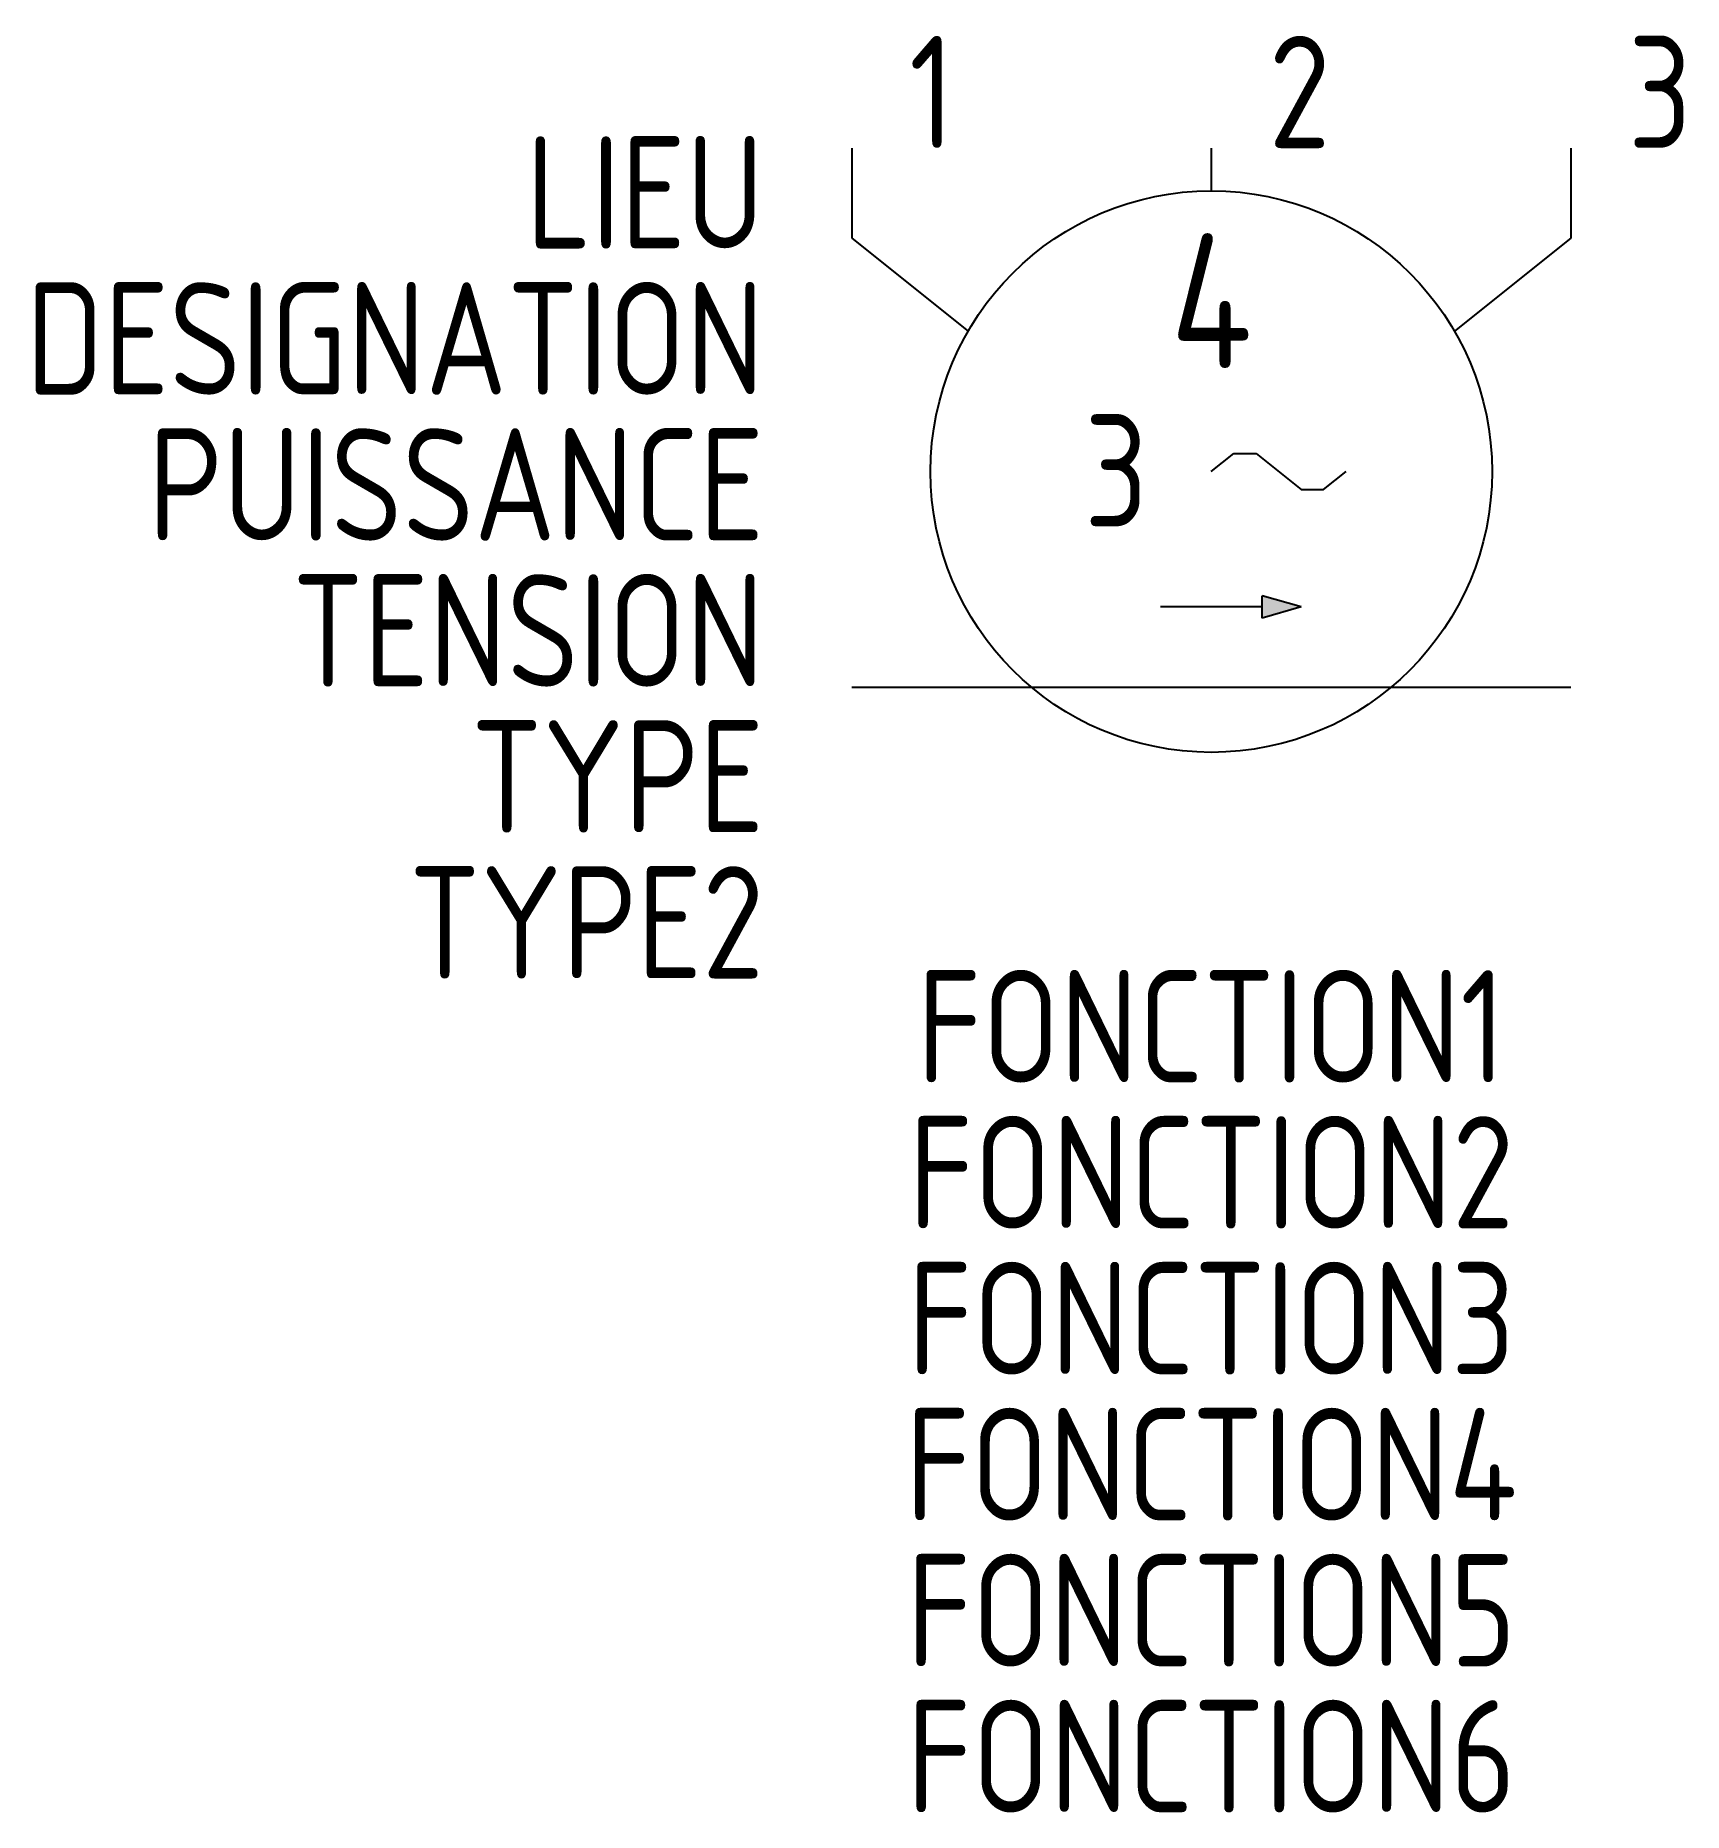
# Model space of a CAD drawing. Extents: x -1602.8 to -1566.1, y -916.6 to -877.1.
import ezdxf
from ezdxf.enums import TextEntityAlignment as Align

# ---------------------------------------------------------------- set-up
doc = ezdxf.new("R2010")
doc.units = 0
for name, color, linetype in [('SYMB_FIL', 3, 'CONTINUOUS'), ('SYMB_FIL_FIN', 1, 'CONTINUOUS'), ('SYMB_TXT_CONTACT', 2, 'CONTINUOUS'), ('SYMB_TXT_NOM', 3, 'CONTINUOUS')]:
    doc.layers.add(name, color=color, linetype=linetype)
doc.styles.add('NET2_5', font='isocp.shx', dxfattribs={"width": 0.9, "height": 2.5})
doc.styles.add('NET_3', font='isocp.shx', dxfattribs={"width": 0.9, "height": 3})

msp = doc.modelspace()

# ---------------------------------------------------------------- hatches: boundary and pattern name
at = {"layer": 'SYMB_FIL_FIN'}
msp.add_hatch(color=256, dxfattribs=at).paths.add_polyline_path([(-1575.5, -890.057), (-1574.634, -889.807), (-1575.5, -889.557)])

# ---------------------------------------------------------------- linework, layer by layer
at = {"layer": 'SYMB_FIL'}
for p, q in [((-1584.634, -879.593), (-1584.634, -881.593)), ((-1576.634, -879.593), (-1576.634, -880.543)), ((-1568.634, -879.593), (-1568.634, -881.593)), ((-1584.634, -881.593), (-1582.045, -883.665)), ((-1568.634, -881.593), (-1571.223, -883.665)), ((-1584.634, -891.593), (-1568.634, -891.593))]:
    msp.add_line(p, q, dxfattribs=at)
msp.add_circle((-1576.634, -886.793), 6.25, dxfattribs=at)
at = {"layer": 'SYMB_FIL_FIN'}
for p, q in [((-1576.634, -886.793), (-1576.134, -886.393)), ((-1576.134, -886.393), (-1575.634, -886.393)), ((-1575.634, -886.393), (-1574.634, -887.193)), ((-1574.134, -887.193), (-1573.634, -886.793)), ((-1574.634, -887.193), (-1574.134, -887.193)), ((-1574.634, -889.807), (-1575.5, -889.557)), ((-1575.5, -890.057), (-1575.5, -889.557)), ((-1575.5, -889.807), (-1577.768, -889.807)), ((-1574.634, -889.807), (-1575.5, -890.057))]:
    msp.add_line(p, q, dxfattribs=at)

# ---------------------------------------------------------------- texts
at = {"layer": 'SYMB_FIL', "style": 'NET2_5', "width": 0.9}
msp.add_text('3', height=2.5, dxfattribs=at).set_placement((-1578.041, -888.02), align=Align.RIGHT)
at = {"layer": 'SYMB_TXT_CONTACT', "style": 'NET2_5', "width": 0.9, "flags": 8}
for tag, p, s in [('1', (-1583.359, -879.593), 'U'), ('2', (-1575.359, -879.593), 'V'), ('3', (-1567.359, -879.593), 'W')]:
    msp.add_attdef(tag, p, s, height=2.5, dxfattribs=at)
at = {"layer": 'SYMB_TXT_CONTACT', "style": 'NET_3', "width": 0.9, "flags": 8}
msp.add_attdef('4', text='M', height=3, dxfattribs=at).set_placement((-1576.634, -882.993), align=Align.MIDDLE_CENTER)
at = {"layer": 'SYMB_TXT_NOM', "style": 'NET2_5', "width": 0.9, "flags": 8}
for tag, text, p in [('LIEU', '', (-1586.587, -881.828)), ('DESIGNATION', 'M?', (-1586.587, -885.078)), ('PUISSANCE', 'KW', (-1586.587, -888.328)), ('TENSION', 'V', (-1586.587, -891.578)), ('TYPE', 'A', (-1586.587, -894.828)), ('TYPE2', '', (-1586.587, -898.078))]:
    msp.add_attdef(tag, text=text, height=2.5, dxfattribs=at).set_placement(p, align=Align.RIGHT)
for tag, p in [('FONCTION1', (-1576.634, -900.393)), ('FONCTION2', (-1576.634, -903.643)), ('FONCTION3', (-1576.634, -906.893)), ('FONCTION4', (-1576.634, -910.143)), ('FONCTION5', (-1576.634, -913.393)), ('FONCTION6', (-1576.634, -916.643))]:
    msp.add_attdef(tag, text='', height=2.5, dxfattribs=at).set_placement(p, align=Align.CENTER)

doc.saveas('drawing.dxf')
